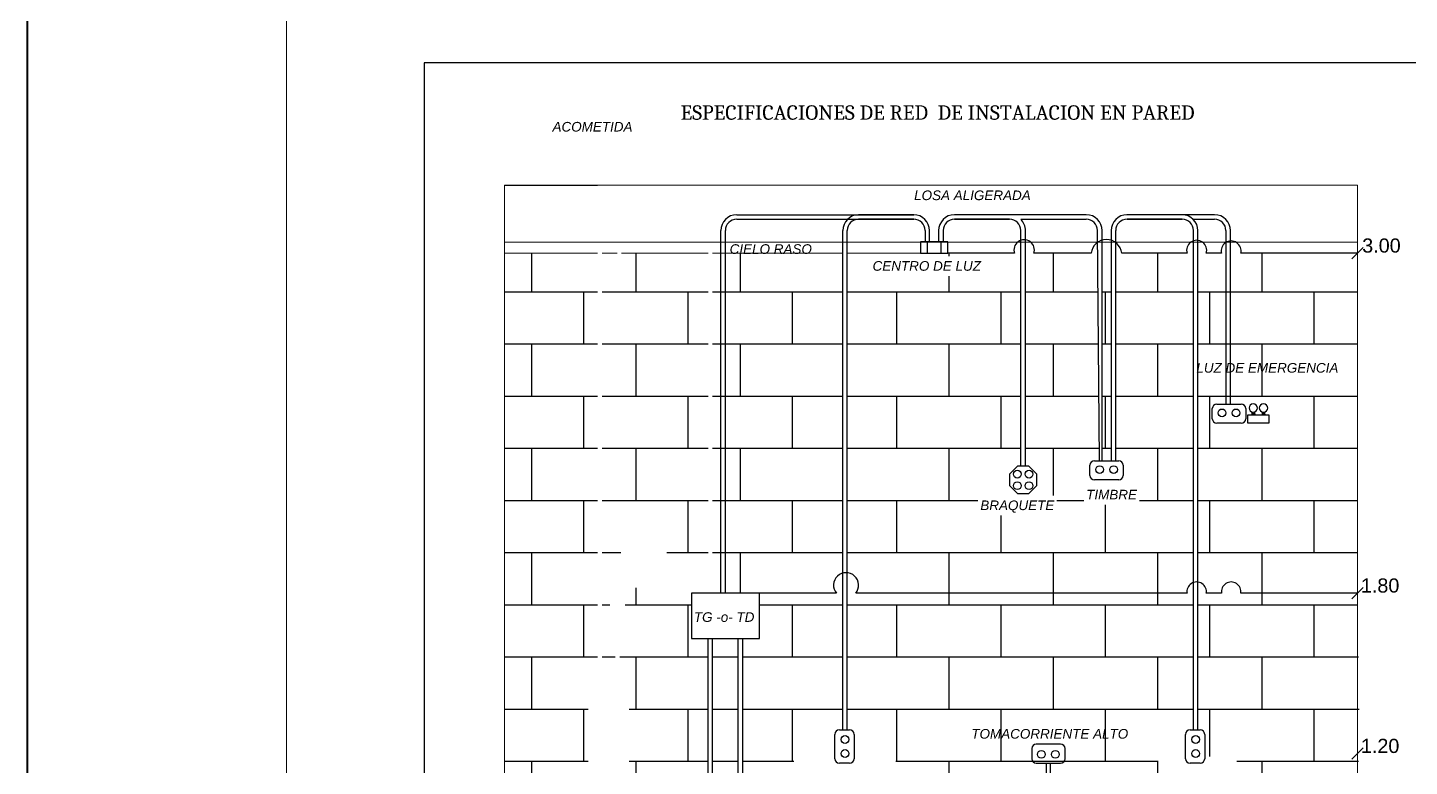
# Model space of a CAD drawing. Header units: inches. Extents: x 1693 to 10990, y 1878 to 5055.
# Drawn here: x 10537.3 to 10645.1, y 4390.5 to 4448.2 of the extents above; entities that cross this region are included whole.
import ezdxf

# ---------------------------------------------------------------- set-up
doc = ezdxf.new("R2010")
doc.units = ezdxf.units.IN
for name, color, linetype, lineweight in [('00 LEYENDA', 3, 'Continuous', 9), ('COTAS', 34, 'Continuous', 5), ('DETALLE2', 1, 'Continuous', 5), ('IE-DIAGRAMA', 1, 'Continuous', 0), ('MUROS-05', 7, 'Continuous', 40)]:
    doc.layers.add(name, color=color, linetype=linetype, lineweight=lineweight)
doc.layers.add('DETALLE', color=3, linetype='Continuous')
doc.styles.add('Arial cursiva', font='ariali.ttf')
doc.styles.add('MtXpl_Cambria', font='Cambria.ttf')
doc.styles.get("Standard").update_dxf_attribs({"font": 'arial.ttf'})

msp = doc.modelspace()

# ---------------------------------------------------------------- linework, layer by layer
at = {"color": 240, "linetype": 'Continuous', "true_color": 0xed1f24}
for p, q in [((10609.184, 4435.88), (10609.184, 4435.884)), ((10576.611, 4427.592), (10576.611, 4430.593)), ((10584.754, 4427.592), (10584.754, 4430.593)), ((10592.898, 4427.592), (10592.898, 4430.593)), ((10609.184, 4430.367), (10609.184, 4430.593)), ((10617.328, 4427.592), (10617.328, 4430.593)), ((10625.471, 4427.592), (10625.471, 4430.593)), ((10633.615, 4427.592), (10633.615, 4430.593)), ((10609.184, 4427.592), (10609.184, 4428.818)), ((10574.479, 4427.592), (10581.748, 4427.592)), ((10580.682, 4423.521), (10580.682, 4427.592)), ((10582.102, 4427.592), (10590.372, 4427.592)), ((10588.826, 4423.521), (10588.826, 4427.592)), ((10590.725, 4427.592), (10600.888, 4427.592)), ((10596.969, 4423.521), (10596.969, 4427.592)), ((10601.242, 4427.592), (10614.79, 4427.592)), ((10605.113, 4423.521), (10605.113, 4427.592)), ((10613.256, 4423.521), (10613.256, 4427.592)), ((10615.144, 4427.592), (10620.815, 4427.592)), ((10621.127, 4427.592), (10621.834, 4427.592)), ((10621.399, 4423.521), (10621.399, 4427.592)), ((10622.188, 4427.592), (10628.255, 4427.592)), ((10628.609, 4427.592), (10641.073, 4427.592)), ((10629.543, 4423.521), (10629.543, 4427.592)), ((10637.686, 4423.521), (10637.686, 4427.592)), ((10574.479, 4423.521), (10581.748, 4423.521)), ((10576.611, 4419.449), (10576.611, 4423.521)), ((10582.102, 4423.521), (10590.372, 4423.521)), ((10584.754, 4419.449), (10584.754, 4423.521)), ((10590.725, 4423.521), (10600.888, 4423.521)), ((10592.898, 4419.449), (10592.898, 4423.521)), ((10601.242, 4423.521), (10614.79, 4423.521)), ((10609.184, 4419.449), (10609.184, 4423.521)), ((10615.144, 4423.521), (10620.85, 4423.521)), ((10617.328, 4419.449), (10617.328, 4423.521)), ((10621.127, 4423.521), (10621.834, 4423.521)), ((10622.188, 4423.521), (10628.255, 4423.521)), ((10625.471, 4419.449), (10625.471, 4423.521)), ((10628.609, 4423.521), (10641.073, 4423.521)), ((10633.615, 4419.449), (10633.615, 4423.521)), ((10574.479, 4419.449), (10581.748, 4419.449)), ((10580.682, 4415.377), (10580.682, 4419.449)), ((10582.102, 4419.449), (10590.372, 4419.449)), ((10588.826, 4415.377), (10588.826, 4419.449)), ((10590.725, 4419.449), (10600.888, 4419.449)), ((10596.969, 4415.377), (10596.969, 4419.449)), ((10601.242, 4419.449), (10614.79, 4419.449)), ((10605.113, 4415.377), (10605.113, 4419.449)), ((10613.256, 4415.377), (10613.256, 4419.449)), ((10615.144, 4419.449), (10620.886, 4419.449)), ((10621.127, 4419.449), (10621.834, 4419.449)), ((10621.399, 4415.377), (10621.399, 4419.449)), ((10622.188, 4419.449), (10628.255, 4419.449)), ((10628.609, 4419.449), (10641.073, 4419.449)), ((10629.543, 4415.377), (10629.543, 4419.449)), ((10637.686, 4415.377), (10637.686, 4419.449)), ((10574.479, 4415.377), (10581.748, 4415.377)), ((10576.611, 4411.305), (10576.611, 4415.377)), ((10582.102, 4415.377), (10590.372, 4415.377)), ((10584.754, 4411.305), (10584.754, 4415.377)), ((10590.725, 4415.377), (10600.888, 4415.377)), ((10592.898, 4411.305), (10592.898, 4415.377)), ((10601.242, 4415.377), (10614.79, 4415.377)), ((10609.184, 4411.305), (10609.184, 4415.377)), ((10615.144, 4415.377), (10620.921, 4415.377)), ((10617.328, 4412.904), (10617.328, 4415.377)), ((10621.127, 4415.377), (10621.834, 4415.377)), ((10622.188, 4415.377), (10628.255, 4415.377)), ((10625.471, 4412.904), (10625.471, 4415.377)), ((10628.609, 4415.377), (10641.073, 4415.377)), ((10633.615, 4412.904), (10633.615, 4415.377)), ((10617.328, 4411.685), (10617.328, 4412.904)), ((10625.471, 4411.305), (10625.471, 4412.904)), ((10633.615, 4411.305), (10633.615, 4412.904)), ((10574.479, 4411.305), (10581.748, 4411.305)), ((10580.682, 4407.234), (10580.682, 4411.305)), ((10582.102, 4411.305), (10590.372, 4411.305)), ((10588.826, 4407.234), (10588.826, 4411.305)), ((10590.725, 4411.305), (10600.888, 4411.305)), ((10596.969, 4407.234), (10596.969, 4411.305)), ((10601.242, 4411.305), (10611.438, 4411.305)), ((10605.113, 4407.234), (10605.113, 4411.305)), ((10617.589, 4411.305), (10619.697, 4411.305)), ((10621.399, 4407.234), (10621.399, 4410.968)), ((10624.039, 4411.305), (10628.255, 4411.305)), ((10628.609, 4411.305), (10641.073, 4411.305)), ((10629.543, 4407.234), (10629.543, 4411.305)), ((10637.686, 4407.234), (10637.686, 4411.305)), ((10613.256, 4407.234), (10613.256, 4410.136)), ((10574.479, 4407.234), (10581.748, 4407.234)), ((10576.611, 4403.162), (10576.611, 4407.234)), ((10582.102, 4407.234), (10583.577, 4407.234)), ((10587.162, 4407.234), (10590.372, 4407.234)), ((10590.725, 4407.234), (10600.888, 4407.234)), ((10592.898, 4404.06), (10592.898, 4407.234)), ((10601.242, 4407.234), (10628.255, 4407.234)), ((10609.184, 4404.06), (10609.184, 4407.234)), ((10617.328, 4404.06), (10617.328, 4407.234)), ((10625.471, 4404.06), (10625.471, 4407.234)), ((10628.609, 4407.234), (10641.073, 4407.234)), ((10633.615, 4404.06), (10633.615, 4407.234)), ((10584.754, 4403.162), (10584.754, 4404.485)), ((10609.184, 4403.162), (10609.184, 4404.06)), ((10617.328, 4403.162), (10617.328, 4404.06)), ((10625.471, 4403.162), (10625.471, 4404.06)), ((10633.615, 4403.162), (10633.615, 4404.06)), ((10574.479, 4403.162), (10581.748, 4403.162)), ((10580.682, 4399.09), (10580.682, 4403.162)), ((10582.102, 4403.162), (10582.704, 4403.162)), ((10583.91, 4403.162), (10589.073, 4403.162)), ((10588.826, 4399.09), (10588.826, 4403.162)), ((10594.379, 4403.162), (10600.888, 4403.162)), ((10596.969, 4399.09), (10596.969, 4403.162)), ((10601.242, 4403.162), (10628.255, 4403.162)), ((10605.113, 4399.09), (10605.113, 4403.162)), ((10613.256, 4399.09), (10613.256, 4403.162)), ((10621.399, 4399.09), (10621.399, 4403.162)), ((10628.609, 4403.162), (10641.085, 4403.162)), ((10629.543, 4399.09), (10629.543, 4403.162)), ((10637.686, 4399.09), (10637.686, 4403.162)), ((10574.479, 4399.09), (10581.748, 4399.09)), ((10576.611, 4395.216), (10576.611, 4399.09)), ((10582.102, 4399.09), (10583.13, 4399.09)), ((10583.484, 4399.09), (10590.372, 4399.09)), ((10584.754, 4395.019), (10584.754, 4399.09)), ((10590.725, 4399.09), (10592.727, 4399.09)), ((10593.081, 4399.09), (10600.888, 4399.09)), ((10601.242, 4399.09), (10628.255, 4399.09)), ((10609.184, 4395.019), (10609.184, 4399.09)), ((10617.328, 4395.019), (10617.328, 4399.09)), ((10625.471, 4395.019), (10625.471, 4399.09)), ((10628.609, 4399.09), (10641.137, 4399.09)), ((10633.615, 4395.019), (10633.615, 4399.09)), ((10574.479, 4395.019), (10581.024, 4395.019)), ((10576.611, 4395.019), (10576.611, 4395.216)), ((10580.682, 4390.947), (10580.682, 4395.019)), ((10584.208, 4395.019), (10590.372, 4395.019)), ((10588.826, 4390.947), (10588.826, 4395.019)), ((10590.725, 4395.019), (10592.727, 4395.019)), ((10593.081, 4395.019), (10600.888, 4395.019)), ((10596.969, 4390.947), (10596.969, 4395.019)), ((10601.242, 4395.019), (10628.255, 4395.019)), ((10605.113, 4393.005), (10605.113, 4395.019)), ((10613.256, 4393.005), (10613.256, 4395.019)), ((10621.399, 4393.005), (10621.399, 4395.019)), ((10628.609, 4395.019), (10641.189, 4395.019)), ((10629.543, 4393.005), (10629.543, 4395.019)), ((10637.686, 4393.005), (10637.686, 4395.019)), ((10605.113, 4390.947), (10605.113, 4393.005)), ((10613.256, 4390.947), (10613.256, 4393.005)), ((10621.399, 4390.947), (10621.399, 4393.005)), ((10629.543, 4391.31), (10629.543, 4393.005)), ((10637.686, 4390.947), (10637.686, 4393.005)), ((10574.479, 4390.947), (10581.024, 4390.947)), ((10576.611, 4386.875), (10576.611, 4390.947)), ((10584.208, 4390.947), (10590.372, 4390.947)), ((10584.754, 4386.875), (10584.754, 4390.947)), ((10590.725, 4390.947), (10592.727, 4390.947)), ((10593.081, 4390.947), (10597.065, 4390.947)), ((10605.023, 4390.947), (10625.502, 4390.947)), ((10609.184, 4386.875), (10609.184, 4390.947)), ((10617.328, 4390.892), (10617.328, 4390.947)), ((10625.471, 4388.582), (10625.471, 4390.947)), ((10631.654, 4390.947), (10641.149, 4390.947)), ((10633.615, 4388.582), (10633.615, 4390.947))]:
    msp.add_line(p, q, dxfattribs=at)
at = {"layer": 'COTAS', "color": 1, "lineweight": 5}
msp.add_line((10574.479, 4431.454), (10641.073, 4431.454), dxfattribs=at)
at = {"layer": 'DETALLE', "ltscale": 5}
for p, q in [((10651.527, 4445.446), (10568.212, 4445.446)), ((10568.212, 4445.446), (10568.212, 4356.067))]:
    msp.add_line(p, q, dxfattribs=at)
at = {"layer": 'DETALLE'}
for p, q in [((10592.611, 4433.6), (10602.126, 4433.6)), ((10602.126, 4433.6), (10606.424, 4433.6)), ((10606.424, 4433.6), (10602.126, 4433.6)), ((10613.906, 4433.6), (10609.608, 4433.6)), ((10619.889, 4433.6), (10613.906, 4433.6)), ((10629.907, 4433.6), (10623.072, 4433.6)), ((10627.37, 4433.6), (10623.073, 4433.6)), ((10591.372, 4404.06), (10591.372, 4432.362)), ((10591.726, 4404.06), (10591.726, 4432.362)), ((10592.611, 4433.246), (10602.126, 4433.246)), ((10600.888, 4393.399), (10600.888, 4432.362)), ((10601.242, 4393.399), (10601.242, 4432.362)), ((10602.126, 4433.246), (10606.424, 4433.246)), ((10606.424, 4433.246), (10602.126, 4433.246)), ((10602.126, 4433.246), (10606.424, 4433.246)), ((10607.308, 4432.362), (10607.308, 4431.477)), ((10607.662, 4431.477), (10607.662, 4432.362)), ((10608.37, 4432.362), (10608.37, 4431.477)), ((10608.724, 4432.362), (10608.724, 4431.477)), ((10613.906, 4433.246), (10609.608, 4433.246)), ((10609.608, 4433.246), (10613.906, 4433.246)), ((10619.889, 4433.246), (10614.781, 4433.237)), ((10614.781, 4433.237), (10619.889, 4433.246)), ((10614.79, 4413.966), (10614.79, 4432.362)), ((10615.144, 4413.966), (10615.144, 4432.362)), ((10620.93, 4414.4), (10620.773, 4432.362)), ((10621.127, 4414.4), (10621.127, 4432.362)), ((10621.834, 4432.362), (10621.834, 4414.4)), ((10622.188, 4414.4), (10622.188, 4432.362)), ((10627.37, 4433.246), (10623.073, 4433.246)), ((10623.073, 4433.246), (10627.37, 4433.246)), ((10628.237, 4433.246), (10629.907, 4433.246)), ((10628.255, 4393.399), (10628.255, 4432.362)), ((10628.609, 4393.399), (10628.609, 4432.362)), ((10630.792, 4432.362), (10630.792, 4418.822)), ((10631.145, 4418.822), (10631.145, 4432.362)), ((10609.077, 4431.477), (10606.955, 4431.477)), ((10606.955, 4431.477), (10606.955, 4430.593)), ((10607.485, 4431.477), (10607.485, 4430.593)), ((10608.547, 4431.477), (10608.547, 4430.593)), ((10609.077, 4430.593), (10609.077, 4431.477)), ((10606.955, 4430.593), (10609.077, 4430.593)), ((10614.292, 4430.593), (10609.077, 4430.593)), ((10620.275, 4430.593), (10615.799, 4430.593)), ((10627.757, 4430.593), (10622.661, 4430.593)), ((10630.446, 4430.593), (10629.264, 4430.593)), ((10641.073, 4430.593), (10631.953, 4430.593)), ((10641.515, 4431.035), (10640.631, 4430.151)), ((10629.732, 4417.68), (10629.732, 4418.469)), ((10630.086, 4418.822), (10631.984, 4418.822)), ((10632.338, 4418.469), (10632.338, 4417.68)), ((10631.984, 4417.326), (10630.086, 4417.326)), ((10632.499, 4417.979), (10634.152, 4417.979)), ((10632.499, 4417.326), (10632.499, 4417.979)), ((10634.152, 4417.326), (10632.499, 4417.326)), ((10632.848, 4418.061), (10632.793, 4417.979)), ((10632.848, 4418.209), (10632.848, 4418.061)), ((10632.848, 4418.061), (10632.848, 4418.205)), ((10632.848, 4418.205), (10632.848, 4418.061)), ((10633.016, 4418.061), (10632.848, 4418.061)), ((10632.848, 4418.061), (10633.016, 4418.061)), ((10633.016, 4418.209), (10633.016, 4418.061)), ((10633.016, 4418.061), (10633.016, 4418.205)), ((10633.016, 4418.205), (10633.016, 4418.061)), ((10633.016, 4418.061), (10633.072, 4417.979)), ((10633.648, 4418.061), (10633.592, 4417.979)), ((10633.648, 4418.209), (10633.648, 4418.061)), ((10633.648, 4418.061), (10633.648, 4418.205)), ((10633.648, 4418.205), (10633.648, 4418.061)), ((10633.816, 4418.061), (10633.648, 4418.061)), ((10633.648, 4418.061), (10633.816, 4418.061)), ((10633.816, 4418.209), (10633.816, 4418.061)), ((10633.816, 4418.061), (10633.816, 4418.205)), ((10633.816, 4418.205), (10633.816, 4418.061)), ((10633.816, 4418.061), (10633.872, 4417.979)), ((10634.152, 4417.979), (10634.152, 4417.326)), ((10620.178, 4413.258), (10620.178, 4414.046)), ((10620.531, 4414.4), (10622.43, 4414.4)), ((10622.783, 4414.046), (10622.783, 4413.258)), ((10614.528, 4413.966), (10613.906, 4413.344)), ((10613.906, 4413.344), (10613.906, 4412.465)), ((10615.407, 4413.966), (10614.528, 4413.966)), ((10616.029, 4413.344), (10615.407, 4413.966)), ((10616.029, 4412.465), (10616.029, 4413.344)), ((10613.906, 4412.465), (10614.528, 4411.843)), ((10614.528, 4411.843), (10615.407, 4411.843)), ((10615.407, 4411.843), (10616.029, 4412.465)), ((10622.43, 4412.904), (10620.531, 4412.904)), ((10641.515, 4404.502), (10640.631, 4403.618)), ((10594.379, 4404.06), (10589.073, 4404.06)), ((10589.073, 4404.06), (10589.073, 4404.06)), ((10589.073, 4404.06), (10589.073, 4400.522)), ((10594.379, 4400.522), (10594.379, 4404.06)), ((10600.39, 4404.06), (10594.379, 4404.06)), ((10627.757, 4404.06), (10601.897, 4404.06)), ((10630.446, 4404.06), (10629.264, 4404.06)), ((10641.073, 4404.06), (10631.953, 4404.06)), ((10589.073, 4400.522), (10594.379, 4400.522)), ((10590.372, 4364.437), (10590.372, 4400.522)), ((10590.725, 4364.437), (10590.725, 4400.522)), ((10592.727, 4364.437), (10592.727, 4400.522)), ((10593.081, 4364.437), (10593.081, 4400.522)), ((10594.379, 4400.522), (10594.379, 4400.522)), ((10600.272, 4391.147), (10600.272, 4393.045)), ((10600.626, 4393.399), (10601.414, 4393.399)), ((10601.768, 4393.045), (10601.768, 4391.147)), ((10627.639, 4391.147), (10627.639, 4393.045)), ((10627.993, 4393.399), (10628.781, 4393.399)), ((10629.135, 4393.045), (10629.135, 4391.147)), ((10615.633, 4391.936), (10615.633, 4391.147)), ((10617.885, 4392.289), (10615.986, 4392.289)), ((10618.238, 4391.147), (10618.238, 4391.936)), ((10641.515, 4391.984), (10640.631, 4391.099)), ((10601.414, 4390.793), (10600.626, 4390.793)), ((10615.986, 4390.793), (10617.885, 4390.793)), ((10616.759, 4390.793), (10616.759, 4364.437)), ((10617.112, 4364.437), (10617.112, 4390.793)), ((10628.781, 4390.793), (10627.993, 4390.793))]:
    msp.add_line(p, q, dxfattribs=at)
for centre in [(10630.488, 4418.134), (10631.582, 4418.134), (10620.933, 4413.711), (10622.028, 4413.711), (10614.507, 4413.356), (10615.428, 4413.356), (10614.507, 4412.453), (10615.428, 4412.453), (10601.065, 4392.644), (10628.432, 4392.644), (10601.065, 4391.549), (10616.388, 4391.482), (10617.483, 4391.482), (10628.432, 4391.549)]:
    msp.add_circle(centre, 0.303, dxfattribs=at)
for centre, radius, start, end in [((10592.611, 4432.362), 1.238, 90, 180), ((10602.126, 4432.362), 1.238, 90, 180), ((10606.424, 4432.362), 1.238, 0, 90), ((10609.608, 4432.362), 1.238, 90, 180), ((10619.889, 4432.362), 1.238, 0, 90), ((10623.073, 4432.362), 1.238, 90, 180), ((10627.37, 4432.362), 1.238, 0, 90), ((10629.907, 4432.362), 1.238, 0, 90), ((10592.611, 4432.362), 0.884, 90, 180), ((10602.126, 4432.362), 0.884, 90, 180), ((10606.424, 4432.362), 0.884, 360, 90), ((10609.608, 4432.362), 0.884, 90, 180), ((10613.906, 4432.362), 0.884, 360, 90), ((10613.906, 4432.362), 1.238, 0, 45), ((10619.889, 4432.362), 0.884, 0, 90), ((10623.073, 4432.362), 0.884, 90, 180), ((10627.37, 4432.362), 0.884, 360, 90), ((10629.907, 4432.362), 0.884, 360, 90), ((10615.046, 4430.855), 0.798, 340.80876, 199.19124), ((10621.468, 4430.466), 1.2, 6.05453, 173.94547), ((10628.51, 4430.818), 0.786, 343.37125, 196.62875), ((10631.2, 4430.777), 0.776, 346.25446, 193.74554), ((10630.086, 4418.469), 0.354, 90, 180), ((10631.984, 4418.469), 0.354, 360, 90), ((10632.926, 4418.509), 0.329, 1.3795, 178.37878), ((10632.926, 4418.525), 0.329, 181.19277, 358.56551), ((10633.726, 4418.509), 0.329, 1.3795, 178.37878), ((10633.726, 4418.525), 0.329, 181.19277, 358.56551), ((10630.086, 4417.68), 0.354, 180, 270), ((10631.984, 4417.68), 0.354, 270, 360), ((10620.531, 4414.046), 0.354, 90, 180), ((10622.43, 4414.046), 0.354, 360, 90), ((10620.531, 4413.258), 0.354, 180, 270), ((10622.43, 4413.258), 0.354, 270, 360), ((10601.143, 4404.682), 0.977, 320.46928, 219.53072), ((10628.51, 4404.178), 0.763, 351.13366, 188.86634), ((10631.2, 4404.178), 0.763, 351.13366, 188.86634), ((10600.626, 4393.045), 0.354, 90, 180), ((10601.414, 4393.045), 0.354, 360, 90), ((10627.993, 4393.045), 0.354, 90, 180), ((10628.781, 4393.045), 0.354, 360, 90), ((10615.986, 4391.936), 0.354, 90, 180), ((10617.885, 4391.936), 0.354, 360, 90), ((10600.626, 4391.147), 0.354, 180, 270), ((10601.414, 4391.147), 0.354, 270, 360), ((10615.986, 4391.147), 0.354, 180, 270), ((10617.885, 4391.147), 0.354, 270, 0), ((10627.993, 4391.147), 0.354, 180, 270), ((10628.781, 4391.147), 0.354, 270, 360)]:
    msp.add_arc(centre, radius, start, end, dxfattribs=at)
at = {"layer": 'DETALLE2'}
for p, q in [((10641.073, 4435.9), (10574.479, 4435.9)), ((10574.479, 4435.9), (10574.479, 4366.029)), ((10581.748, 4435.888), (10574.479, 4435.876)), ((10601.26, 4435.9), (10581.748, 4435.888)), ((10608.741, 4435.9), (10607.291, 4435.9)), ((10622.206, 4435.9), (10620.755, 4435.9)), ((10641.073, 4435.9), (10628.237, 4435.9)), ((10641.073, 4362.492), (10641.073, 4435.9)), ((10581.748, 4430.602), (10574.479, 4430.602)), ((10583.287, 4430.602), (10582.102, 4430.602)), ((10590.372, 4430.602), (10583.631, 4430.602)), ((10600.888, 4430.602), (10590.725, 4430.602)), ((10606.964, 4430.602), (10601.242, 4430.602))]:
    msp.add_line(p, q, dxfattribs=at)
at = {"layer": 'IE-DIAGRAMA', "color": 4, "linetype": 'Continuous'}
msp.add_line((10557.478, 4600.458), (10557.478, 4343.508), dxfattribs=at)
at = {"layer": 'MUROS-05', "color": 4}
msp.add_lwpolyline([(10782.515, 4328.703), (10537.268, 4328.708), (10537.287, 4615.382), (10782.515, 4615.384)], close=True, dxfattribs=at)

# ---------------------------------------------------------------- texts
at = {"color": 4}
for s, p in [('3.00', (10641.429, 4430.644)), ('1.80', (10641.325, 4404.111)), ('1.20', (10641.325, 4391.592))]:
    msp.add_text(s, height=1.1055, dxfattribs=at).set_placement(p)
at = {"layer": '00 LEYENDA', "style": 'MtXpl_Cambria'}
msp.add_text('ESPECIFICACIONES DE RED  DE INSTALACION EN PARED', height=1.12727, dxfattribs=at).set_placement((10588.226, 4441.012))
at = {"layer": '00 LEYENDA', "color": 4, "style": 'Arial cursiva'}
for s, height, p in [('ACOMETIDA', 0.7515, (10578.236, 4440.093)), ('LOSA ALIGERADA', 0.75151, (10606.457, 4434.742)), ('CIELO RASO', 0.7515, (10592.061, 4430.547)), ('CENTRO DE LUZ', 0.75151, (10603.215, 4429.229)), ('LUZ DE EMERGENCIA', 0.75151, (10628.488, 4421.277)), ('TIMBRE', 0.7515, (10619.885, 4411.379)), ('BRAQUETE', 0.7515, (10611.626, 4410.547)), ('TG -o- TD', 0.7515, (10589.268, 4401.824)), ('TOMACORRIENTE ALTO', 0.75151, (10610.92, 4392.712))]:
    msp.add_text(s, height=height, dxfattribs=at).set_placement(p)

doc.saveas('drawing.dxf')
